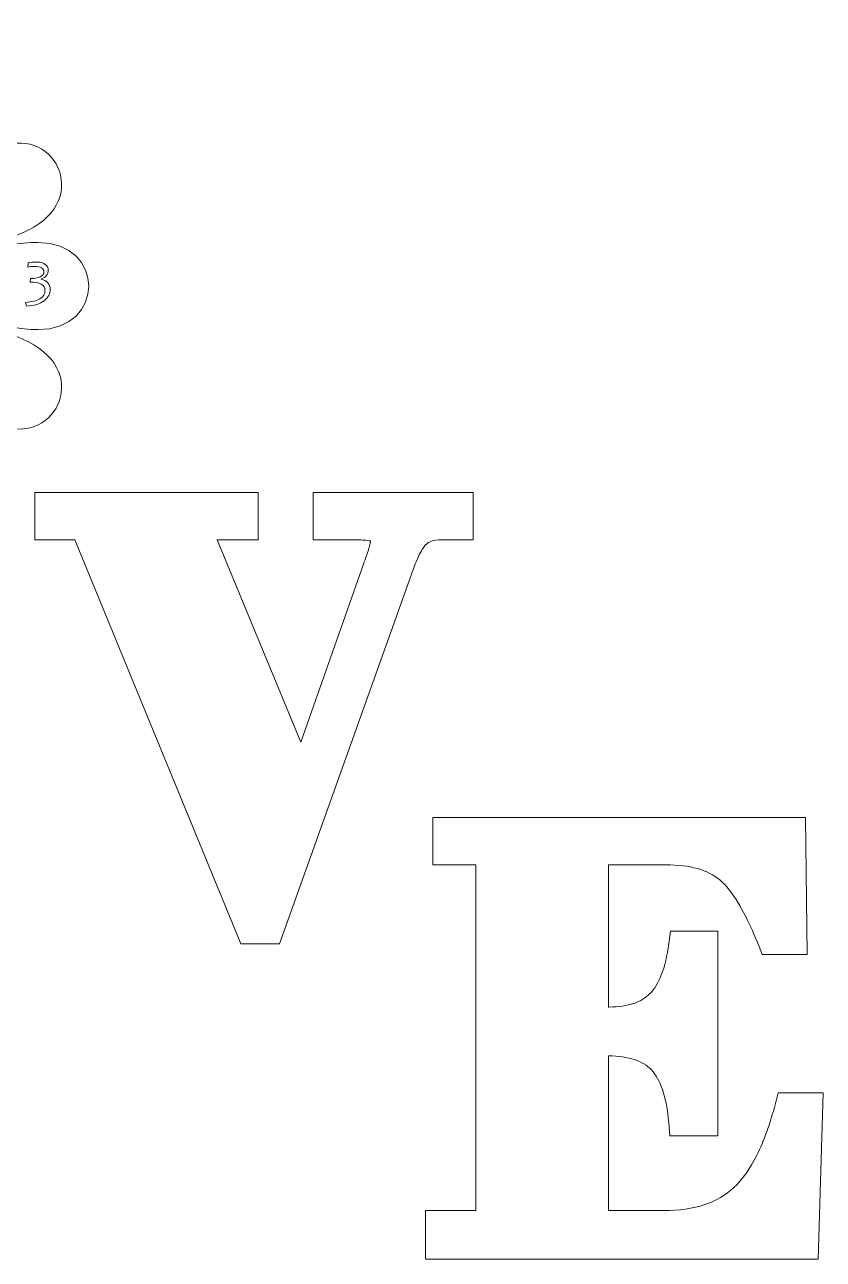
# Model space of a CAD drawing. Header units: inches. Extents: x -19.9 to 19.5, y -19.6 to 19.2.
# Drawn here: x 0.23 to 19.53, y -19.23 to 10.62 of the extents above; entities that cross this region are included whole.
import ezdxf

# ---------------------------------------------------------------- set-up
doc = ezdxf.new("R2010")
doc.units = ezdxf.units.IN
doc.header["$MEASUREMENT"] = 0
doc.layers.add('Layer 1', color=7, linetype='Continuous')

msp = doc.modelspace()

# ---------------------------------------------------------------- linework, layer by layer
at = {"layer": 'Layer 1', "color": 250, "lineweight": 9}
for points, knots in [([(-3.344, 7.612), (-3.295, 7.601), (-3.248, 7.589), (-3.2, 7.575), (-3.096, 8.026), (-2.923, 8.499), (-2.708, 8.872), (-1.886, 10.296), (-0.058, 9.243), (-0.881, 7.817), (-1.089, 7.457), (-1.434, 7.083), (-1.793, 6.774), (-1.757, 6.74), (-1.722, 6.706), (-1.687, 6.67), (-1.372, 7.009), (-0.985, 7.332), (-0.612, 7.548), (0.812, 8.37), (1.868, 6.545), (0.443, 5.721), (0.082, 5.513), (-0.403, 5.362), (-0.867, 5.274), (-0.853, 5.227), (-0.84, 5.179), (-0.828, 5.131), (-0.386, 5.267), (0.11, 5.353), (0.541, 5.353), (2.185, 5.354), (2.187, 3.244), (0.541, 3.244), (0.125, 3.244), (-0.371, 3.356), (-0.817, 3.512), (-0.828, 3.464), (-0.841, 3.416), (-0.854, 3.368), (-0.403, 3.265), (0.07, 3.092), (0.443, 2.876), (1.866, 2.054), (0.814, 0.227), (-0.612, 1.05), (-0.972, 1.258), (-1.346, 1.602), (-1.655, 1.961), (-1.689, 1.925), (-1.724, 1.89), (-1.759, 1.856), (-1.42, 1.54), (-1.097, 1.154), (-0.881, 0.78), (-0.059, -0.643), (-1.885, -1.7), (-2.708, -0.274), (-2.916, 0.086), (-3.067, 0.571), (-3.155, 1.036), (-3.202, 1.022), (-3.25, 1.009), (-3.298, 0.996), (-3.162, 0.554), (-3.076, 0.058), (-3.076, -0.373), (-3.076, -2.017), (-5.185, -2.019), (-5.185, -0.373), (-5.185, 0.043), (-5.074, 0.539), (-4.917, 0.985), (-4.966, 0.997), (-5.013, 1.009), (-5.061, 1.022), (-5.165, 0.572), (-5.338, 0.099), (-5.553, -0.274), (-6.375, -1.698), (-8.203, -0.645), (-7.38, 0.78), (-7.172, 1.141), (-6.827, 1.515), (-6.468, 1.823), (-6.504, 1.857), (-6.539, 1.892), (-6.574, 1.927), (-6.889, 1.588), (-7.276, 1.265), (-7.649, 1.05), (-9.073, 0.227), (-10.129, 2.053), (-8.704, 2.876), (-8.343, 3.084), (-7.858, 3.236), (-7.394, 3.323), (-7.408, 3.371), (-7.421, 3.418), (-7.433, 3.466), (-7.875, 3.331), (-8.371, 3.244), (-8.802, 3.244), (-10.446, 3.244), (-10.448, 5.353), (-8.802, 5.353), (-8.386, 5.354), (-7.89, 5.242), (-7.444, 5.086), (-7.433, 5.134), (-7.42, 5.182), (-7.407, 5.229), (-7.858, 5.333), (-8.331, 5.506), (-8.704, 5.721), (-10.127, 6.543), (-9.075, 8.371), (-7.649, 7.548), (-7.289, 7.34), (-6.915, 6.995), (-6.606, 6.636), (-6.572, 6.672), (-6.537, 6.708), (-6.502, 6.742), (-6.841, 7.057), (-7.164, 7.444), (-7.38, 7.817), (-8.202, 9.241), (-6.376, 10.297), (-5.553, 8.872), (-5.345, 8.512), (-5.194, 8.027), (-5.106, 7.562), (-5.059, 7.576), (-5.011, 7.589), (-4.963, 7.601), (-5.099, 8.044), (-5.185, 8.54), (-5.185, 8.97), (-5.185, 10.614), (-3.076, 10.617), (-3.076, 8.97), (-3.076, 8.555), (-3.187, 8.059), (-3.344, 7.612)], [0, 0, 0, 0, 0.020833, 0.020833, 0.020833, 0.041667, 0.041667, 0.041667, 0.0625, 0.0625, 0.0625, 0.083333, 0.083333, 0.083333, 0.104167, 0.104167, 0.104167, 0.125, 0.125, 0.125, 0.145833, 0.145833, 0.145833, 0.166667, 0.166667, 0.166667, 0.1875, 0.1875, 0.1875, 0.208333, 0.208333, 0.208333, 0.229167, 0.229167, 0.229167, 0.25, 0.25, 0.25, 0.270833, 0.270833, 0.270833, 0.291667, 0.291667, 0.291667, 0.3125, 0.3125, 0.3125, 0.333333, 0.333333, 0.333333, 0.354167, 0.354167, 0.354167, 0.375, 0.375, 0.375, 0.395833, 0.395833, 0.395833, 0.416667, 0.416667, 0.416667, 0.4375, 0.4375, 0.4375, 0.458333, 0.458333, 0.458333, 0.479167, 0.479167, 0.479167, 0.5, 0.5, 0.5, 0.520833, 0.520833, 0.520833, 0.541667, 0.541667, 0.541667, 0.5625, 0.5625, 0.5625, 0.583333, 0.583333, 0.583333, 0.604167, 0.604167, 0.604167, 0.625, 0.625, 0.625, 0.645833, 0.645833, 0.645833, 0.666667, 0.666667, 0.666667, 0.6875, 0.6875, 0.6875, 0.708333, 0.708333, 0.708333, 0.729167, 0.729167, 0.729167, 0.75, 0.75, 0.75, 0.770833, 0.770833, 0.770833, 0.791667, 0.791667, 0.791667, 0.8125, 0.8125, 0.8125, 0.833333, 0.833333, 0.833333, 0.854167, 0.854167, 0.854167, 0.875, 0.875, 0.875, 0.895833, 0.895833, 0.895833, 0.916667, 0.916667, 0.916667, 0.9375, 0.9375, 0.9375, 0.958333, 0.958333, 0.958333, 0.979167, 0.979167, 0.979167, 1, 1, 1, 1]), ([(0.842, 4.212), (0.842, 4.113), (0.793, 4.024), (0.694, 3.945), (0.596, 3.866), (0.454, 3.822), (0.268, 3.813), (0.268, 3.813), (0.247, 3.903), (0.247, 3.903), (0.395, 3.912), (0.51, 3.942), (0.592, 3.991), (0.675, 4.04), (0.716, 4.105), (0.716, 4.187), (0.716, 4.262), (0.686, 4.315), (0.624, 4.346), (0.562, 4.377), (0.472, 4.392), (0.354, 4.392), (0.354, 4.392), (0.368, 4.479), (0.368, 4.479), (0.462, 4.479), (0.539, 4.493), (0.6, 4.522), (0.66, 4.551), (0.69, 4.59), (0.69, 4.64), (0.69, 4.688), (0.671, 4.721), (0.633, 4.741), (0.595, 4.761), (0.536, 4.771), (0.457, 4.771), (0.397, 4.771), (0.344, 4.766), (0.3, 4.756), (0.3, 4.756), (0.308, 4.859), (0.308, 4.859), (0.353, 4.872), (0.423, 4.878), (0.519, 4.878), (0.608, 4.878), (0.676, 4.86), (0.724, 4.822), (0.772, 4.784), (0.796, 4.739), (0.796, 4.687), (0.796, 4.58), (0.74, 4.508), (0.627, 4.47), (0.627, 4.47), (0.627, 4.463), (0.627, 4.463), (0.689, 4.451), (0.74, 4.423), (0.781, 4.378), (0.822, 4.334), (0.842, 4.278), (0.842, 4.212)], [0, 0, 0, 0, 0.047619, 0.047619, 0.047619, 0.095238, 0.095238, 0.095238, 0.142857, 0.142857, 0.142857, 0.190476, 0.190476, 0.190476, 0.238095, 0.238095, 0.238095, 0.285714, 0.285714, 0.285714, 0.333333, 0.333333, 0.333333, 0.380952, 0.380952, 0.380952, 0.428571, 0.428571, 0.428571, 0.47619, 0.47619, 0.47619, 0.52381, 0.52381, 0.52381, 0.571429, 0.571429, 0.571429, 0.619048, 0.619048, 0.619048, 0.666667, 0.666667, 0.666667, 0.714286, 0.714286, 0.714286, 0.761905, 0.761905, 0.761905, 0.809524, 0.809524, 0.809524, 0.857143, 0.857143, 0.857143, 0.904762, 0.904762, 0.904762, 0.952381, 0.952381, 0.952381, 1, 1, 1, 1])]:
    msp.add_open_spline(points, degree=3, knots=knots, dxfattribs=at)
at = {"layer": 'Layer 1', "color": 250, "lineweight": 20}
for points, knots in [([(5.366, -11.389), (5.366, -11.389), (1.437, -1.836), (1.437, -1.836), (1.437, -1.836), (0.474, -1.836), (0.474, -1.836), (0.474, -1.836), (0.474, -0.689), (0.474, -0.689), (0.474, -0.689), (5.868, -0.689), (5.868, -0.689), (5.868, -0.689), (5.868, -1.836), (5.868, -1.836), (5.868, -1.836), (4.88, -1.836), (4.88, -1.836), (4.88, -1.836), (6.898, -6.725), (6.898, -6.725), (6.898, -6.725), (8.431, -2.379), (8.431, -2.379), (8.431, -2.379), (8.435, -2.369), (8.435, -2.369), (8.463, -2.297), (8.487, -2.232), (8.507, -2.173), (8.526, -2.115), (8.543, -2.061), (8.556, -2.013), (8.568, -1.968), (8.576, -1.933), (8.58, -1.908), (8.582, -1.892), (8.584, -1.877), (8.585, -1.862), (8.565, -1.859), (8.54, -1.856), (8.509, -1.852), (8.42, -1.841), (8.301, -1.836), (8.153, -1.836), (8.153, -1.836), (7.196, -1.836), (7.196, -1.836), (7.196, -1.836), (7.196, -0.689), (7.196, -0.689), (7.196, -0.689), (11.064, -0.689), (11.064, -0.689), (11.064, -0.689), (11.064, -1.836), (11.064, -1.836), (11.064, -1.836), (10.294, -1.836), (10.294, -1.836), (10.201, -1.836), (10.124, -1.847), (10.062, -1.868), (10.011, -1.886), (9.967, -1.912), (9.931, -1.947), (9.931, -1.947), (9.927, -1.951), (9.927, -1.951), (9.884, -1.991), (9.833, -2.069), (9.774, -2.184), (9.704, -2.322), (9.632, -2.499), (9.559, -2.713), (9.559, -2.713), (9.557, -2.718), (9.557, -2.718), (9.557, -2.718), (6.382, -11.602), (6.382, -11.602), (6.382, -11.602), (5.454, -11.602), (5.454, -11.602), (5.454, -11.602), (5.366, -11.389), (5.366, -11.389)], [0, 0, 0, 0, 0.034483, 0.034483, 0.034483, 0.068966, 0.068966, 0.068966, 0.103448, 0.103448, 0.103448, 0.137931, 0.137931, 0.137931, 0.172414, 0.172414, 0.172414, 0.206897, 0.206897, 0.206897, 0.241379, 0.241379, 0.241379, 0.275862, 0.275862, 0.275862, 0.310345, 0.310345, 0.310345, 0.344828, 0.344828, 0.344828, 0.37931, 0.37931, 0.37931, 0.413793, 0.413793, 0.413793, 0.448276, 0.448276, 0.448276, 0.482759, 0.482759, 0.482759, 0.517241, 0.517241, 0.517241, 0.551724, 0.551724, 0.551724, 0.586207, 0.586207, 0.586207, 0.62069, 0.62069, 0.62069, 0.655172, 0.655172, 0.655172, 0.689655, 0.689655, 0.689655, 0.724138, 0.724138, 0.724138, 0.758621, 0.758621, 0.758621, 0.793103, 0.793103, 0.793103, 0.827586, 0.827586, 0.827586, 0.862069, 0.862069, 0.862069, 0.896552, 0.896552, 0.896552, 0.931034, 0.931034, 0.931034, 0.965517, 0.965517, 0.965517, 1, 1, 1, 1]), ([(9.918, -18.887), (9.918, -18.887), (9.918, -18.053), (9.918, -18.053), (9.918, -18.053), (11.133, -18.053), (11.133, -18.053), (11.133, -18.053), (11.133, -9.694), (11.133, -9.694), (11.133, -9.694), (10.09, -9.694), (10.09, -9.694), (10.09, -9.694), (10.09, -8.548), (10.09, -8.548), (10.09, -8.548), (19.103, -8.548), (19.103, -8.548), (19.103, -8.548), (19.142, -11.863), (19.142, -11.863), (19.142, -11.863), (18.058, -11.863), (18.058, -11.863), (18.058, -11.863), (17.972, -11.647), (17.972, -11.647), (17.808, -11.238), (17.645, -10.898), (17.482, -10.627), (17.33, -10.373), (17.18, -10.183), (17.033, -10.059), (16.746, -9.816), (16.309, -9.694), (15.723, -9.694), (15.723, -9.694), (14.34, -9.694), (14.34, -9.694), (14.34, -9.694), (14.34, -13.131), (14.34, -13.131), (14.34, -13.131), (14.352, -13.131), (14.352, -13.131), (14.587, -13.131), (14.789, -13.102), (14.956, -13.043), (15.111, -12.989), (15.24, -12.91), (15.342, -12.805), (15.342, -12.805), (15.344, -12.804), (15.344, -12.804), (15.452, -12.694), (15.543, -12.544), (15.617, -12.353), (15.699, -12.145), (15.759, -11.893), (15.797, -11.599), (15.797, -11.599), (15.836, -11.301), (15.836, -11.301), (15.836, -11.301), (16.986, -11.301), (16.986, -11.301), (16.986, -11.301), (16.986, -16.246), (16.986, -16.246), (16.986, -16.246), (15.819, -16.246), (15.819, -16.246), (15.819, -16.246), (15.795, -15.929), (15.795, -15.929), (15.77, -15.614), (15.72, -15.347), (15.644, -15.126), (15.575, -14.924), (15.486, -14.766), (15.378, -14.652), (15.274, -14.543), (15.138, -14.459), (14.969, -14.403), (14.795, -14.344), (14.586, -14.312), (14.34, -14.309), (14.34, -14.309), (14.34, -18.053), (14.34, -18.053), (14.34, -18.053), (15.672, -18.053), (15.672, -18.053), (16.049, -18.053), (16.381, -18.004), (16.667, -17.908), (16.942, -17.815), (17.177, -17.677), (17.373, -17.493), (17.578, -17.3), (17.763, -17.04), (17.927, -16.711), (18.099, -16.368), (18.248, -15.953), (18.374, -15.466), (18.374, -15.466), (18.44, -15.207), (18.44, -15.207), (18.44, -15.207), (19.533, -15.207), (19.533, -15.207), (19.533, -15.207), (19.407, -19.23), (19.407, -19.23), (19.407, -19.23), (9.918, -19.23), (9.918, -19.23), (9.918, -19.23), (9.918, -18.887), (9.918, -18.887)], [0, 0, 0, 0, 0.025, 0.025, 0.025, 0.05, 0.05, 0.05, 0.075, 0.075, 0.075, 0.1, 0.1, 0.1, 0.125, 0.125, 0.125, 0.15, 0.15, 0.15, 0.175, 0.175, 0.175, 0.2, 0.2, 0.2, 0.225, 0.225, 0.225, 0.25, 0.25, 0.25, 0.275, 0.275, 0.275, 0.3, 0.3, 0.3, 0.325, 0.325, 0.325, 0.35, 0.35, 0.35, 0.375, 0.375, 0.375, 0.4, 0.4, 0.4, 0.425, 0.425, 0.425, 0.45, 0.45, 0.45, 0.475, 0.475, 0.475, 0.5, 0.5, 0.5, 0.525, 0.525, 0.525, 0.55, 0.55, 0.55, 0.575, 0.575, 0.575, 0.6, 0.6, 0.6, 0.625, 0.625, 0.625, 0.65, 0.65, 0.65, 0.675, 0.675, 0.675, 0.7, 0.7, 0.7, 0.725, 0.725, 0.725, 0.75, 0.75, 0.75, 0.775, 0.775, 0.775, 0.8, 0.8, 0.8, 0.825, 0.825, 0.825, 0.85, 0.85, 0.85, 0.875, 0.875, 0.875, 0.9, 0.9, 0.9, 0.925, 0.925, 0.925, 0.95, 0.95, 0.95, 0.975, 0.975, 0.975, 1, 1, 1, 1])]:
    msp.add_open_spline(points, degree=3, knots=knots, dxfattribs=at)

doc.saveas('drawing.dxf')
